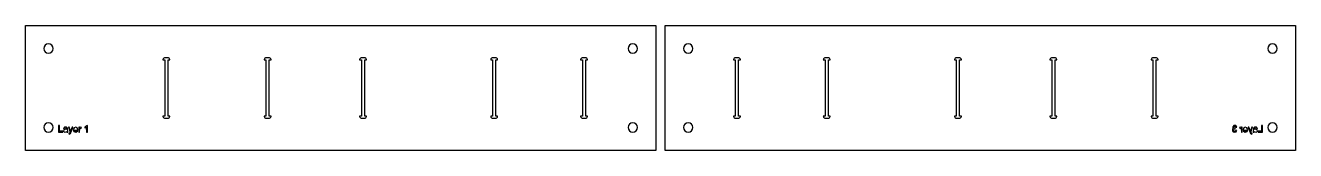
# Model space of a CAD drawing. Header units: metres. Extents: x -18 to 660, y -18 to 48.
import ezdxf

# ---------------------------------------------------------------- set-up
doc = ezdxf.new("R2010")
doc.units = ezdxf.units.M

msp = doc.modelspace()

# ---------------------------------------------------------------- linework, layer by layer
for points in [[(-18.31, 48.31), (318.31, 48.31), (318.31, -18.31), (-18.31, -18.31), (-18.31, 48.31)], [(659.92, 48.31), (659.92, -18.31), (323.31, -18.31), (323.31, 48.31), (659.92, 48.31)], [(-8.31, 35.04), (-7.77, 34.23), (-6.96, 33.69), (-6, 33.5), (-5.04, 33.69), (-4.23, 34.23), (-3.69, 35.04), (-3.5, 36), (-3.69, 36.96), (-4.23, 37.77), (-5.04, 38.31), (-6, 38.5), (-6.96, 38.31), (-7.77, 37.77), (-8.31, 36.96), (-8.5, 36), (-8.31, 35.04)], [(303.69, 35.04), (304.23, 34.23), (305.04, 33.69), (306, 33.5), (306.96, 33.69), (307.77, 34.23), (308.31, 35.04), (308.5, 36), (308.31, 36.96), (307.77, 37.77), (306.96, 38.31), (306, 38.5), (305.04, 38.31), (304.23, 37.77), (303.69, 36.96), (303.5, 36), (303.69, 35.04)], [(336.57, 38.31), (335.62, 38.5), (334.66, 38.31), (333.85, 37.77), (333.31, 36.96), (333.12, 36), (333.31, 35.04), (333.85, 34.23), (334.66, 33.69), (335.62, 33.5), (336.57, 33.69), (337.38, 34.23), (337.93, 35.04), (338.12, 36), (337.93, 36.96), (337.38, 37.77), (336.57, 38.31)], [(648.57, 38.31), (647.62, 38.5), (646.66, 38.31), (645.85, 37.77), (645.31, 36.96), (645.12, 36), (645.31, 35.04), (645.85, 34.23), (646.66, 33.69), (647.62, 33.5), (648.57, 33.69), (649.38, 34.23), (649.93, 35.04), (650.12, 36), (649.93, 36.96), (649.38, 37.77), (648.57, 38.31)], [(55.14, 0), (55.15, -0.19), (55.15, -0.19), (55.3, -0.55), (55.3, -0.55), (55.58, -0.83), (55.58, -0.83), (55.94, -0.98), (55.94, -0.98), (56.14, -1), (57.86, -1), (58.06, -0.98), (58.06, -0.98), (58.42, -0.83), (58.42, -0.83), (58.7, -0.55), (58.7, -0.55), (58.85, -0.19), (58.85, -0.19), (58.86, 0), (57.87, 0), (57.87, 30), (58.86, 30), (58.85, 30.19), (58.85, 30.19), (58.7, 30.55), (58.7, 30.55), (58.42, 30.83), (58.42, 30.83), (58.06, 30.98), (58.06, 30.98), (57.86, 31), (56.14, 31), (55.94, 30.98), (55.94, 30.98), (55.58, 30.83), (55.58, 30.83), (55.3, 30.55), (55.3, 30.55), (55.15, 30.19), (55.15, 30.19), (55.14, 30), (56.13, 30), (56.13, 0), (55.14, 0)], [(109.14, 0), (109.15, -0.19), (109.15, -0.19), (109.3, -0.55), (109.3, -0.55), (109.58, -0.83), (109.58, -0.83), (109.94, -0.98), (109.94, -0.98), (110.14, -1), (111.86, -1), (112.06, -0.98), (112.06, -0.98), (112.42, -0.83), (112.42, -0.83), (112.7, -0.55), (112.7, -0.55), (112.85, -0.19), (112.85, -0.19), (112.86, 0), (111.87, 0), (111.87, 30), (112.86, 30), (112.85, 30.19), (112.85, 30.19), (112.7, 30.55), (112.7, 30.55), (112.42, 30.83), (112.42, 30.83), (112.06, 30.98), (112.06, 30.98), (111.86, 31), (110.14, 31), (109.94, 30.98), (109.94, 30.98), (109.58, 30.83), (109.58, 30.83), (109.3, 30.55), (109.3, 30.55), (109.15, 30.19), (109.15, 30.19), (109.14, 30), (110.13, 30), (110.13, 0), (109.14, 0)], [(160.14, 0), (160.15, -0.19), (160.15, -0.19), (160.3, -0.55), (160.3, -0.55), (160.58, -0.83), (160.58, -0.83), (160.94, -0.98), (160.94, -0.98), (161.14, -1), (162.86, -1), (163.06, -0.98), (163.06, -0.98), (163.42, -0.83), (163.42, -0.83), (163.7, -0.55), (163.7, -0.55), (163.85, -0.19), (163.85, -0.19), (163.86, 0), (162.87, 0), (162.87, 30), (163.86, 30), (163.85, 30.19), (163.85, 30.19), (163.7, 30.55), (163.7, 30.55), (163.42, 30.83), (163.42, 30.83), (163.06, 30.98), (163.06, 30.98), (162.86, 31), (161.14, 31), (160.94, 30.98), (160.94, 30.98), (160.58, 30.83), (160.58, 30.83), (160.3, 30.55), (160.3, 30.55), (160.15, 30.19), (160.15, 30.19), (160.14, 30), (161.13, 30), (161.13, 0), (160.14, 0)], [(230.14, 0), (230.15, -0.19), (230.15, -0.19), (230.3, -0.55), (230.3, -0.55), (230.58, -0.83), (230.58, -0.83), (230.94, -0.98), (230.94, -0.98), (231.14, -1), (232.86, -1), (233.06, -0.98), (233.06, -0.98), (233.42, -0.83), (233.42, -0.83), (233.7, -0.55), (233.7, -0.55), (233.85, -0.19), (233.85, -0.19), (233.86, 0), (232.87, 0), (232.87, 30), (233.86, 30), (233.85, 30.19), (233.85, 30.19), (233.7, 30.55), (233.7, 30.55), (233.42, 30.83), (233.42, 30.83), (233.06, 30.98), (233.06, 30.98), (232.86, 31), (231.14, 31), (230.94, 30.98), (230.94, 30.98), (230.58, 30.83), (230.58, 30.83), (230.3, 30.55), (230.3, 30.55), (230.15, 30.19), (230.15, 30.19), (230.14, 30), (231.13, 30), (231.13, 0), (230.14, 0)], [(278.14, 0), (278.15, -0.19), (278.15, -0.19), (278.3, -0.55), (278.3, -0.55), (278.58, -0.83), (278.58, -0.83), (278.94, -0.98), (278.94, -0.98), (279.14, -1), (280.86, -1), (281.06, -0.98), (281.06, -0.98), (281.42, -0.83), (281.42, -0.83), (281.7, -0.55), (281.7, -0.55), (281.85, -0.19), (281.85, -0.19), (281.86, 0), (280.87, 0), (280.87, 30), (281.86, 30), (281.85, 30.19), (281.85, 30.19), (281.7, 30.55), (281.7, 30.55), (281.42, 30.83), (281.42, 30.83), (281.06, 30.98), (281.06, 30.98), (280.86, 31), (279.14, 31), (278.94, 30.98), (278.94, 30.98), (278.58, 30.83), (278.58, 30.83), (278.3, 30.55), (278.3, 30.55), (278.15, 30.19), (278.15, 30.19), (278.14, 30), (279.13, 30), (279.13, 0), (278.14, 0)], [(363.46, 30.19), (363.46, 30.19), (363.31, 30.55), (363.31, 30.55), (363.04, 30.83), (363.04, 30.83), (362.68, 30.98), (362.68, 30.98), (362.48, 31), (360.75, 31), (360.56, 30.98), (360.56, 30.98), (360.2, 30.83), (360.2, 30.83), (359.92, 30.55), (359.92, 30.55), (359.77, 30.19), (359.77, 30.19), (359.75, 30), (360.75, 30), (360.75, 0), (359.75, 0), (359.77, -0.19), (359.77, -0.19), (359.92, -0.55), (359.92, -0.55), (360.2, -0.83), (360.2, -0.83), (360.56, -0.98), (360.56, -0.98), (360.75, -1), (362.48, -1), (362.68, -0.98), (362.68, -0.98), (363.04, -0.83), (363.04, -0.83), (363.31, -0.55), (363.31, -0.55), (363.46, -0.19), (363.46, -0.19), (363.48, 0), (362.48, 0), (362.48, 30), (363.48, 30), (363.46, 30.19)], [(411.46, 30.19), (411.46, 30.19), (411.31, 30.55), (411.31, 30.55), (411.04, 30.83), (411.04, 30.83), (410.68, 30.98), (410.68, 30.98), (410.48, 31), (408.75, 31), (408.56, 30.98), (408.56, 30.98), (408.2, 30.83), (408.2, 30.83), (407.92, 30.55), (407.92, 30.55), (407.77, 30.19), (407.77, 30.19), (407.75, 30), (408.75, 30), (408.75, 0), (407.75, 0), (407.77, -0.19), (407.77, -0.19), (407.92, -0.55), (407.92, -0.55), (408.2, -0.83), (408.2, -0.83), (408.56, -0.98), (408.56, -0.98), (408.75, -1), (410.48, -1), (410.68, -0.98), (410.68, -0.98), (411.04, -0.83), (411.04, -0.83), (411.31, -0.55), (411.31, -0.55), (411.46, -0.19), (411.46, -0.19), (411.48, 0), (410.48, 0), (410.48, 30), (411.48, 30), (411.46, 30.19)], [(481.46, 30.19), (481.46, 30.19), (481.31, 30.55), (481.31, 30.55), (481.04, 30.83), (481.04, 30.83), (480.68, 30.98), (480.68, 30.98), (480.48, 31), (478.75, 31), (478.56, 30.98), (478.56, 30.98), (478.2, 30.83), (478.2, 30.83), (477.92, 30.55), (477.92, 30.55), (477.77, 30.19), (477.77, 30.19), (477.75, 30), (478.75, 30), (478.75, 0), (477.75, 0), (477.77, -0.19), (477.77, -0.19), (477.92, -0.55), (477.92, -0.55), (478.2, -0.83), (478.2, -0.83), (478.56, -0.98), (478.56, -0.98), (478.75, -1), (480.48, -1), (480.68, -0.98), (480.68, -0.98), (481.04, -0.83), (481.04, -0.83), (481.31, -0.55), (481.31, -0.55), (481.46, -0.19), (481.46, -0.19), (481.48, 0), (480.48, 0), (480.48, 30), (481.48, 30), (481.46, 30.19)], [(532.46, 30.19), (532.46, 30.19), (532.31, 30.55), (532.31, 30.55), (532.04, 30.83), (532.04, 30.83), (531.68, 30.98), (531.68, 30.98), (531.48, 31), (529.75, 31), (529.56, 30.98), (529.56, 30.98), (529.2, 30.83), (529.2, 30.83), (528.92, 30.55), (528.92, 30.55), (528.77, 30.19), (528.77, 30.19), (528.75, 30), (529.75, 30), (529.75, 0), (528.75, 0), (528.77, -0.19), (528.77, -0.19), (528.92, -0.55), (528.92, -0.55), (529.2, -0.83), (529.2, -0.83), (529.56, -0.98), (529.56, -0.98), (529.75, -1), (531.48, -1), (531.68, -0.98), (531.68, -0.98), (532.04, -0.83), (532.04, -0.83), (532.31, -0.55), (532.31, -0.55), (532.46, -0.19), (532.46, -0.19), (532.48, 0), (531.48, 0), (531.48, 30), (532.48, 30), (532.46, 30.19)], [(586.46, 30.19), (586.46, 30.19), (586.31, 30.55), (586.31, 30.55), (586.04, 30.83), (586.04, 30.83), (585.68, 30.98), (585.68, 30.98), (585.48, 31), (583.75, 31), (583.56, 30.98), (583.56, 30.98), (583.2, 30.83), (583.2, 30.83), (582.92, 30.55), (582.92, 30.55), (582.77, 30.19), (582.77, 30.19), (582.75, 30), (583.75, 30), (583.75, 0), (582.75, 0), (582.77, -0.19), (582.77, -0.19), (582.92, -0.55), (582.92, -0.55), (583.2, -0.83), (583.2, -0.83), (583.56, -0.98), (583.56, -0.98), (583.75, -1), (585.48, -1), (585.68, -0.98), (585.68, -0.98), (586.04, -0.83), (586.04, -0.83), (586.31, -0.55), (586.31, -0.55), (586.46, -0.19), (586.46, -0.19), (586.48, 0), (585.48, 0), (585.48, 30), (586.48, 30), (586.46, 30.19)], [(-8.31, -6.96), (-7.77, -7.77), (-6.96, -8.31), (-6, -8.5), (-5.04, -8.31), (-4.23, -7.77), (-3.69, -6.96), (-3.5, -6), (-3.69, -5.04), (-4.23, -4.23), (-5.04, -3.69), (-6, -3.5), (-6.96, -3.69), (-7.77, -4.23), (-8.31, -5.04), (-8.5, -6), (-8.31, -6.96)], [(1.6, -8.08), (-0.16, -8.08), (-0.16, -4.92), (-0.63, -4.92), (-0.63, -8.5), (1.6, -8.5), (1.6, -8.08)], [(3.77, -6.85), (2.28, -7.22), (2, -8.06), (2.54, -8.53), (3.52, -8.39), (3.8, -8.18), (3.89, -8.5), (4.35, -8.5), (4.16, -6.32), (3.66, -5.9), (2.62, -5.94), (2.04, -6.65), (3.27, -6.22), (3.69, -6.41), (3.77, -6.85)], [(5.74, -9.21), (7.02, -5.91), (6.58, -5.91), (5.84, -8.01), (5.12, -5.91), (4.64, -5.91), (5.63, -8.5), (5.37, -9.03), (4.93, -9.11), (5.08, -9.55), (5.74, -9.21)], [(7.65, -6.14), (7.25, -7.1), (7.58, -8.21), (8.57, -8.56), (9.47, -8.07), (9.62, -7.72), (9.17, -7.66), (8.79, -8.13), (8.18, -8.14), (7.71, -7.4), (9.63, -7.32), (9.31, -6.2), (8.56, -5.85), (7.65, -6.14)], [(10.17, -5.91), (10.17, -8.5), (10.61, -8.5), (10.73, -6.52), (11.42, -6.4), (11.58, -5.99), (11.01, -5.86), (10.62, -6.2), (10.56, -5.91), (10.17, -5.91)], [(14.76, -8.5), (14.76, -4.91), (13.44, -5.8), (13.44, -6.23), (14.18, -5.82), (14.32, -8.5), (14.76, -8.5)], [(303.69, -6.96), (304.23, -7.77), (305.04, -8.31), (306, -8.5), (306.96, -8.31), (307.77, -7.77), (308.31, -6.96), (308.5, -6), (308.31, -5.04), (307.77, -4.23), (306.96, -3.69), (306, -3.5), (305.04, -3.69), (304.23, -4.23), (303.69, -5.04), (303.5, -6), (303.69, -6.96)], [(336.57, -3.69), (335.62, -3.5), (334.66, -3.69), (333.85, -4.23), (333.31, -5.04), (333.12, -6), (333.31, -6.96), (333.85, -7.77), (334.66, -8.31), (335.62, -8.5), (336.57, -8.31), (337.38, -7.77), (337.93, -6.96), (338.12, -6), (337.93, -5.04), (337.38, -4.23), (336.57, -3.69)], [(627.57, -5.29), (628.03, -5.91), (628.47, -5.83), (627.98, -5.06), (627, -4.97), (626.37, -5.6), (626.42, -6.18), (626.83, -6.56), (626.25, -7.01), (626.22, -7.8), (626.65, -8.35), (627.37, -8.56), (628.15, -8.28), (628.51, -7.56), (628.07, -7.5), (627.97, -7.82), (627.31, -8.2), (626.67, -7.69), (626.87, -6.92), (627.64, -6.81), (627.59, -6.42), (626.85, -6.09), (626.96, -5.43), (627.57, -5.29)], [(630.04, -5.99), (630.19, -6.4), (630.89, -6.52), (631.01, -8.5), (631.45, -8.5), (631.45, -5.91), (631.05, -5.91), (630.99, -6.2), (630.61, -5.86), (630.04, -5.99)], [(633.91, -7.4), (633.43, -8.14), (632.83, -8.13), (632.45, -7.66), (632, -7.72), (632.15, -8.07), (633.05, -8.56), (634.04, -8.21), (634.37, -7.1), (633.97, -6.14), (633.06, -5.85), (632.31, -6.2), (631.98, -7.32), (633.91, -7.4)], [(635.99, -8.5), (636.97, -5.91), (636.5, -5.91), (635.77, -8.01), (635.04, -5.91), (634.6, -5.91), (635.88, -9.21), (636.54, -9.55), (636.68, -9.11), (636.24, -9.03), (635.99, -8.5)], [(639, -5.94), (637.96, -5.9), (637.46, -6.32), (637.27, -8.5), (637.73, -8.5), (637.81, -8.18), (638.1, -8.39), (639.08, -8.53), (639.62, -8.06), (639.34, -7.22), (637.85, -6.85), (637.93, -6.41), (638.35, -6.22), (639.58, -6.65), (639, -5.94)], [(641.78, -4.92), (641.78, -8.08), (640.01, -8.08), (640.01, -8.5), (642.25, -8.5), (642.25, -4.92), (641.78, -4.92)], [(648.57, -3.69), (647.62, -3.5), (646.66, -3.69), (645.85, -4.23), (645.31, -5.04), (645.12, -6), (645.31, -6.96), (645.85, -7.77), (646.66, -8.31), (647.62, -8.5), (648.57, -8.31), (649.38, -7.77), (649.93, -6.96), (650.12, -6), (649.93, -5.04), (649.38, -4.23), (648.57, -3.69)]]:
    msp.add_lwpolyline(points)

doc.saveas('drawing.dxf')
